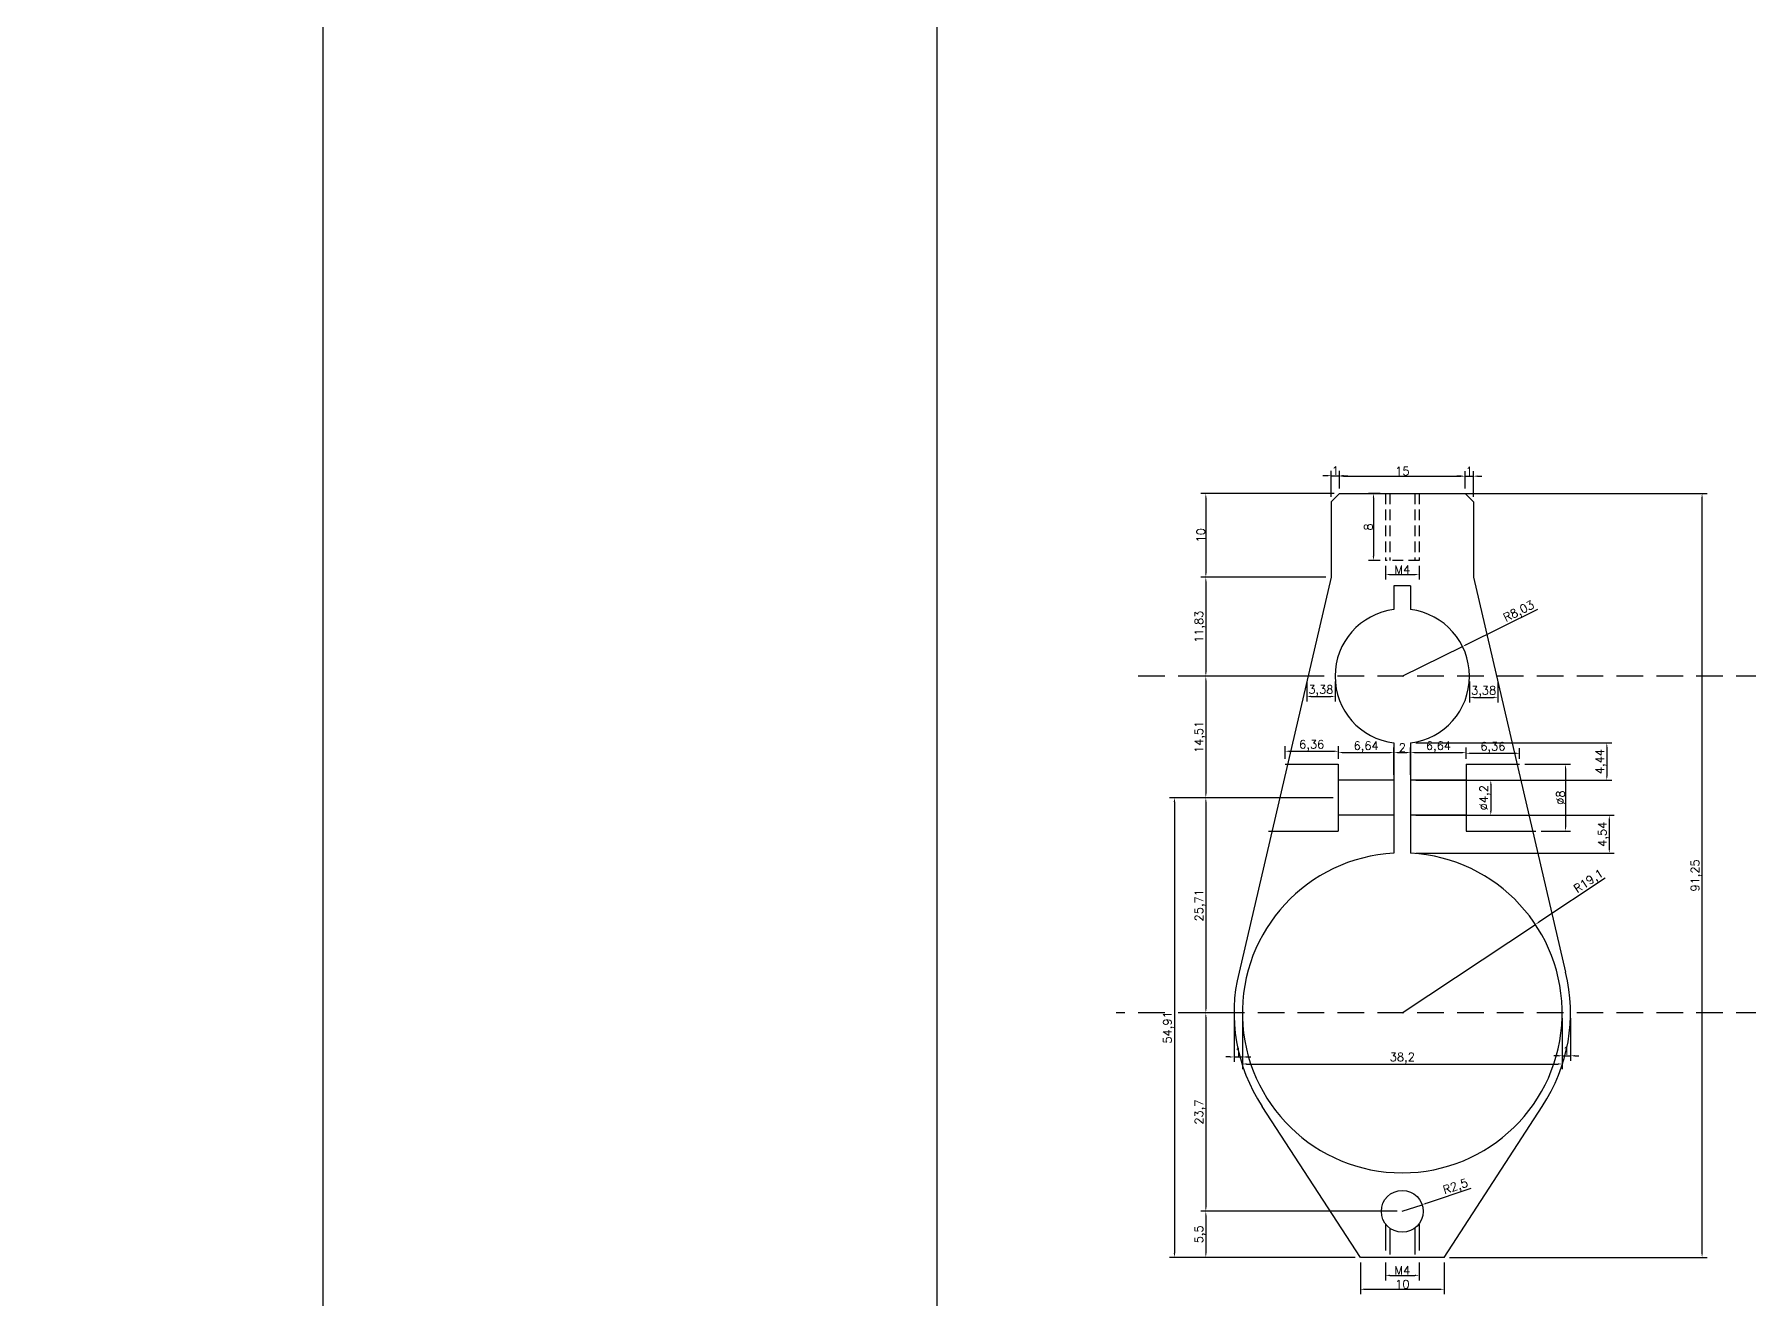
# Model space of a CAD drawing. Header units: millimetres. Extents: x 6817 to 10425, y -2870 to -164.
# Drawn here: x 9458 to 9662.8, y -920.9 to -769.8 of the extents above; entities that cross this region are included whole.
import ezdxf

# ---------------------------------------------------------------- set-up
doc = ezdxf.new("R2010")
doc.units = ezdxf.units.MM
doc.linetypes.add('HIDDEN', pattern=[9.525, 6.35, -3.175])
doc.layers.add('图层2', color=108, linetype='Continuous')
doc.styles.get("Standard").update_dxf_attribs({"font": 'txt', "bigfont": 'gbcbig.shx'})
doc.dimstyles.new('ISO-25', dxfattribs={"dimtxt": 1, "dimasz": 0.5, "dimexe": 0.6, "dimexo": 0.625, "dimgap": 0.1, "dimtad": 1, "dimtxsty": 'Standard', "dimcen": 2.5, "dimadec": 0, "dimazin": 0, "dimtfac": 1, "dimtmove": 0, "dimatfit": 3, "dimfxl": 1, "dimarcsym": 0})

# ---------------------------------------------------------------- blocks, each defined once
blk = doc.blocks.new('*D926')
at = {"layer": 'Defpoints', "color": 0, "linetype": 'ByBlock', "transparency": 16777216}
for p in [(9613.93, -822.55), (9613.93, -824.68), (9612.93, -825.68)]:
    blk.add_point(p, dxfattribs=at)
at = {"layer": '图层2', "color": 0, "linetype": 'ByBlock', "lineweight": -2, "transparency": 16777216}
for p, q in [((9612.43, -822.55), (9611.93, -822.55)), ((9612.93, -825.06), (9612.93, -821.95)), ((9612.93, -822.55), (9613.93, -822.55)), ((9613.93, -824.06), (9613.93, -821.95)), ((9614.43, -822.55), (9614.93, -822.55))]:
    blk.add_line(p, q, dxfattribs=at)
at = {"layer": '图层2', "color": 0, "linetype": 'ByBlock', "transparency": 16777216}
for points in [[(9612.43, -822.46), (9612.43, -822.63), (9612.93, -822.55)], [(9614.43, -822.46), (9614.43, -822.63), (9613.93, -822.55)]]:
    blk.add_solid(points, dxfattribs=at)
at = {"layer": '图层2', "color": 0, "linetype": 'ByBlock', "transparency": 16777216, "insert": (9613.43, -821.95), "char_height": 1, "attachment_point": 5}
blk.add_mtext('1', dxfattribs=at)
blk = doc.blocks.new('*D927')
at = {"layer": 'Defpoints', "color": 0, "linetype": 'ByBlock', "transparency": 16777216}
for p in [(9628.93, -822.61), (9613.93, -824.68), (9628.93, -824.68)]:
    blk.add_point(p, dxfattribs=at)
at = {"layer": '图层2', "color": 0, "linetype": 'ByBlock', "lineweight": -2, "transparency": 16777216}
for p, q in [((9613.93, -824.06), (9613.93, -822.01)), ((9614.43, -822.61), (9628.43, -822.61)), ((9628.93, -824.06), (9628.93, -822.01))]:
    blk.add_line(p, q, dxfattribs=at)
at = {"layer": '图层2', "color": 0, "linetype": 'ByBlock', "transparency": 16777216}
for points in [[(9614.43, -822.52), (9614.43, -822.69), (9613.93, -822.61)], [(9628.43, -822.52), (9628.43, -822.69), (9628.93, -822.61)]]:
    blk.add_solid(points, dxfattribs=at)
at = {"layer": '图层2', "color": 0, "linetype": 'ByBlock', "transparency": 16777216, "insert": (9621.43, -822.01), "char_height": 1, "attachment_point": 5}
blk.add_mtext('15', dxfattribs=at)
blk = doc.blocks.new('*D928')
at = {"layer": 'Defpoints', "color": 0, "linetype": 'ByBlock', "transparency": 16777216}
for p in [(9629.93, -822.61), (9628.93, -824.68), (9629.93, -825.68)]:
    blk.add_point(p, dxfattribs=at)
at = {"layer": '图层2', "color": 0, "linetype": 'ByBlock', "lineweight": -2, "transparency": 16777216}
for p, q in [((9628.43, -822.61), (9627.93, -822.61)), ((9628.93, -824.06), (9628.93, -822.01)), ((9628.93, -822.61), (9629.93, -822.61)), ((9629.93, -825.06), (9629.93, -822.01)), ((9630.43, -822.61), (9630.93, -822.61))]:
    blk.add_line(p, q, dxfattribs=at)
at = {"layer": '图层2', "color": 0, "linetype": 'ByBlock', "transparency": 16777216}
for points in [[(9628.43, -822.52), (9628.43, -822.69), (9628.93, -822.61)], [(9630.43, -822.52), (9630.43, -822.69), (9629.93, -822.61)]]:
    blk.add_solid(points, dxfattribs=at)
at = {"layer": '图层2', "color": 0, "linetype": 'ByBlock', "transparency": 16777216, "insert": (9629.43, -822.01), "char_height": 1, "attachment_point": 5}
blk.add_mtext('1', dxfattribs=at)
blk = doc.blocks.new('*D929')
at = {"layer": 'Defpoints', "color": 0, "linetype": 'ByBlock', "transparency": 16777216}
for p in [(9613.93, -824.68), (9597.96, -834.68), (9612.93, -834.68)]:
    blk.add_point(p, dxfattribs=at)
at = {"layer": '图层2', "color": 0, "linetype": 'ByBlock', "lineweight": -2, "transparency": 16777216}
for p, q in [((9613.3, -824.68), (9597.36, -824.68)), ((9597.96, -825.18), (9597.96, -834.18)), ((9612.3, -834.68), (9597.36, -834.68))]:
    blk.add_line(p, q, dxfattribs=at)
at = {"layer": '图层2', "color": 0, "linetype": 'ByBlock', "transparency": 16777216}
for points in [[(9597.88, -825.18), (9598.04, -825.18), (9597.96, -824.68)], [(9597.88, -834.18), (9598.04, -834.18), (9597.96, -834.68)]]:
    blk.add_solid(points, dxfattribs=at)
at = {"layer": '图层2', "color": 0, "linetype": 'ByBlock', "transparency": 16777216, "insert": (9597.36, -829.68), "char_height": 1, "attachment_point": 5, "rotation": 90}
blk.add_mtext('10', dxfattribs=at)
blk = doc.blocks.new('*D608')
at = {"layer": 'Defpoints', "color": 0, "linetype": 'ByBlock', "transparency": 16777216}
for p in [(9612.93, -834.68), (9597.96, -846.51), (9610.01, -846.51)]:
    blk.add_point(p, dxfattribs=at)
at = {"layer": '图层2', "color": 0, "linetype": 'ByBlock', "lineweight": -2, "transparency": 16777216}
for p, q in [((9612.3, -834.68), (9597.36, -834.68)), ((9597.96, -835.18), (9597.96, -846.01)), ((9609.39, -846.51), (9597.36, -846.51))]:
    blk.add_line(p, q, dxfattribs=at)
at = {"layer": '图层2', "color": 0, "linetype": 'ByBlock', "transparency": 16777216}
for points in [[(9597.88, -835.18), (9598.04, -835.18), (9597.96, -834.68)], [(9597.88, -846.01), (9598.04, -846.01), (9597.96, -846.51)]]:
    blk.add_solid(points, dxfattribs=at)
at = {"layer": '图层2', "color": 0, "linetype": 'ByBlock', "transparency": 16777216, "insert": (9597.28, -840.6), "char_height": 1, "attachment_point": 5, "rotation": 90}
blk.add_mtext('11,83', dxfattribs=at)
blk = doc.blocks.new('*D930')
at = {"layer": 'Defpoints', "color": 0, "linetype": 'ByBlock', "transparency": 16777216}
for p in [(9610.01, -846.51), (9597.96, -861.02), (9613.79, -861.02)]:
    blk.add_point(p, dxfattribs=at)
at = {"layer": '图层2', "color": 0, "linetype": 'ByBlock', "lineweight": -2, "transparency": 16777216}
for p, q in [((9609.39, -846.51), (9597.36, -846.51)), ((9597.96, -847.01), (9597.96, -860.52)), ((9613.16, -861.02), (9597.36, -861.02))]:
    blk.add_line(p, q, dxfattribs=at)
at = {"layer": '图层2', "color": 0, "linetype": 'ByBlock', "transparency": 16777216}
for points in [[(9597.88, -847.01), (9598.04, -847.01), (9597.96, -846.51)], [(9597.88, -860.52), (9598.04, -860.52), (9597.96, -861.02)]]:
    blk.add_solid(points, dxfattribs=at)
at = {"layer": '图层2', "color": 0, "linetype": 'ByBlock', "transparency": 16777216, "insert": (9597.28, -853.76), "char_height": 1, "attachment_point": 5, "rotation": 90}
blk.add_mtext('14,51', dxfattribs=at)
blk = doc.blocks.new('*D609')
at = {"layer": 'Defpoints', "color": 0, "linetype": 'ByBlock', "transparency": 16777216}
for p in [(9613.79, -861.02), (9597.96, -886.73), (9600.73, -886.73)]:
    blk.add_point(p, dxfattribs=at)
at = {"layer": '图层2', "color": 0, "linetype": 'ByBlock', "lineweight": -2, "transparency": 16777216}
for p, q in [((9613.16, -861.02), (9597.36, -861.02)), ((9597.96, -861.52), (9597.96, -886.23)), ((9600.1, -886.73), (9597.36, -886.73))]:
    blk.add_line(p, q, dxfattribs=at)
at = {"layer": '图层2', "color": 0, "linetype": 'ByBlock', "transparency": 16777216}
for points in [[(9597.88, -861.52), (9598.04, -861.52), (9597.96, -861.02)], [(9597.88, -886.23), (9598.04, -886.23), (9597.96, -886.73)]]:
    blk.add_solid(points, dxfattribs=at)
at = {"layer": '图层2', "color": 0, "linetype": 'ByBlock', "transparency": 16777216, "insert": (9597.28, -873.87), "char_height": 1, "attachment_point": 5, "rotation": 90}
blk.add_mtext('25,71', dxfattribs=at)
blk = doc.blocks.new('*D610')
at = {"layer": 'Defpoints', "color": 0, "linetype": 'ByBlock', "transparency": 16777216}
for p in [(9600.1, -886.73), (9597.96, -910.43), (9621.43, -910.43)]:
    blk.add_point(p, dxfattribs=at)
at = {"layer": '图层2', "color": 0, "linetype": 'ByBlock', "lineweight": -2, "transparency": 16777216}
for p, q in [((9599.48, -886.73), (9597.36, -886.73)), ((9597.96, -887.23), (9597.96, -909.93)), ((9620.8, -910.43), (9597.36, -910.43))]:
    blk.add_line(p, q, dxfattribs=at)
at = {"layer": '图层2', "color": 0, "linetype": 'ByBlock', "transparency": 16777216}
for points in [[(9597.88, -887.23), (9598.04, -887.23), (9597.96, -886.73)], [(9597.88, -909.93), (9598.04, -909.93), (9597.96, -910.43)]]:
    blk.add_solid(points, dxfattribs=at)
at = {"layer": '图层2', "color": 0, "linetype": 'ByBlock', "transparency": 16777216, "insert": (9597.28, -898.58), "char_height": 1, "attachment_point": 5, "rotation": 90}
blk.add_mtext('23,7', dxfattribs=at)
blk = doc.blocks.new('*D931')
at = {"layer": 'Defpoints', "color": 0, "linetype": 'ByBlock', "transparency": 16777216}
for p in [(9613.79, -855.47), (9607.43, -857.02), (9613.79, -857.02)]:
    blk.add_point(p, dxfattribs=at)
at = {"layer": '图层2', "color": 0, "linetype": 'ByBlock', "lineweight": -2, "transparency": 16777216}
for p, q in [((9607.43, -856.39), (9607.43, -854.87)), ((9607.93, -855.47), (9613.29, -855.47)), ((9613.79, -856.39), (9613.79, -854.87))]:
    blk.add_line(p, q, dxfattribs=at)
at = {"layer": '图层2', "color": 0, "linetype": 'ByBlock', "transparency": 16777216}
for points in [[(9607.93, -855.39), (9607.93, -855.55), (9607.43, -855.47)], [(9613.29, -855.39), (9613.29, -855.55), (9613.79, -855.47)]]:
    blk.add_solid(points, dxfattribs=at)
at = {"layer": '图层2', "color": 0, "linetype": 'ByBlock', "transparency": 16777216, "insert": (9610.61, -854.79), "char_height": 1, "attachment_point": 5}
blk.add_mtext('6,36', dxfattribs=at)
blk = doc.blocks.new('*D932')
at = {"layer": 'Defpoints', "color": 0, "linetype": 'ByBlock', "transparency": 16777216}
for p in [(9620.43, -855.63), (9613.79, -857.02), (9620.43, -858.92)]:
    blk.add_point(p, dxfattribs=at)
at = {"layer": '图层2', "color": 0, "linetype": 'ByBlock', "lineweight": -2, "transparency": 16777216}
for p, q in [((9613.79, -856.39), (9613.79, -855.03)), ((9614.29, -855.63), (9619.93, -855.63)), ((9620.43, -858.29), (9620.43, -855.03))]:
    blk.add_line(p, q, dxfattribs=at)
at = {"layer": '图层2', "color": 0, "linetype": 'ByBlock', "transparency": 16777216}
for points in [[(9614.29, -855.55), (9614.29, -855.71), (9613.79, -855.63)], [(9619.93, -855.55), (9619.93, -855.71), (9620.43, -855.63)]]:
    blk.add_solid(points, dxfattribs=at)
at = {"layer": '图层2', "color": 0, "linetype": 'ByBlock', "transparency": 16777216, "insert": (9617.11, -854.95), "char_height": 1, "attachment_point": 5}
blk.add_mtext('6,64', dxfattribs=at)
blk = doc.blocks.new('*D933')
at = {"layer": 'Defpoints', "color": 0, "linetype": 'ByBlock', "transparency": 16777216}
for p in [(9622.43, -855.63), (9620.43, -858.92), (9622.43, -858.92)]:
    blk.add_point(p, dxfattribs=at)
at = {"layer": '图层2', "color": 0, "linetype": 'ByBlock', "lineweight": -2, "transparency": 16777216}
for p, q in [((9620.43, -858.29), (9620.43, -855.03)), ((9620.93, -855.63), (9621.93, -855.63)), ((9622.43, -858.29), (9622.43, -855.03))]:
    blk.add_line(p, q, dxfattribs=at)
at = {"layer": '图层2', "color": 0, "linetype": 'ByBlock', "transparency": 16777216}
for points in [[(9620.93, -855.55), (9620.93, -855.71), (9620.43, -855.63)], [(9621.93, -855.55), (9621.93, -855.71), (9622.43, -855.63)]]:
    blk.add_solid(points, dxfattribs=at)
at = {"layer": '图层2', "color": 0, "linetype": 'ByBlock', "transparency": 16777216, "insert": (9621.43, -855.03), "char_height": 1, "attachment_point": 5}
blk.add_mtext('2', dxfattribs=at)
blk = doc.blocks.new('*D934')
at = {"layer": 'Defpoints', "color": 0, "linetype": 'ByBlock', "transparency": 16777216}
for p in [(9629.06, -855.63), (9629.06, -857.02), (9622.43, -858.92)]:
    blk.add_point(p, dxfattribs=at)
at = {"layer": '图层2', "color": 0, "linetype": 'ByBlock', "lineweight": -2, "transparency": 16777216}
for p, q in [((9622.43, -858.29), (9622.43, -855.03)), ((9622.93, -855.63), (9628.56, -855.63)), ((9629.06, -856.39), (9629.06, -855.03))]:
    blk.add_line(p, q, dxfattribs=at)
at = {"layer": '图层2', "color": 0, "linetype": 'ByBlock', "transparency": 16777216}
for points in [[(9622.93, -855.55), (9622.93, -855.71), (9622.43, -855.63)], [(9628.56, -855.55), (9628.56, -855.71), (9629.06, -855.63)]]:
    blk.add_solid(points, dxfattribs=at)
at = {"layer": '图层2', "color": 0, "linetype": 'ByBlock', "transparency": 16777216, "insert": (9625.75, -854.95), "char_height": 1, "attachment_point": 5}
blk.add_mtext('6,64', dxfattribs=at)
blk = doc.blocks.new('*D935')
at = {"layer": 'Defpoints', "color": 0, "linetype": 'ByBlock', "transparency": 16777216}
for p in [(9635.43, -855.71), (9629.06, -857.02), (9635.43, -857.02)]:
    blk.add_point(p, dxfattribs=at)
at = {"layer": '图层2', "color": 0, "linetype": 'ByBlock', "lineweight": -2, "transparency": 16777216}
for p, q in [((9629.06, -856.39), (9629.06, -855.11)), ((9629.56, -855.71), (9634.93, -855.71)), ((9635.43, -856.39), (9635.43, -855.11))]:
    blk.add_line(p, q, dxfattribs=at)
at = {"layer": '图层2', "color": 0, "linetype": 'ByBlock', "transparency": 16777216}
for points in [[(9629.56, -855.63), (9629.56, -855.8), (9629.06, -855.71)], [(9634.93, -855.63), (9634.93, -855.8), (9635.43, -855.71)]]:
    blk.add_solid(points, dxfattribs=at)
at = {"layer": '图层2', "color": 0, "linetype": 'ByBlock', "transparency": 16777216, "insert": (9632.25, -855.03), "char_height": 1, "attachment_point": 5}
blk.add_mtext('6,36', dxfattribs=at)
blk = doc.blocks.new('*D936')
at = {"layer": 'Defpoints', "color": 0, "linetype": 'ByBlock', "transparency": 16777216}
for p in [(9629.06, -858.92), (9629.06, -863.12), (9632, -863.12)]:
    blk.add_point(p, dxfattribs=at)
at = {"layer": '图层2', "color": 0, "linetype": 'ByBlock', "lineweight": -2, "transparency": 16777216}
for p, q in [((9629.69, -858.92), (9632.6, -858.92)), ((9632, -859.42), (9632, -862.62)), ((9629.69, -863.12), (9632.6, -863.12))]:
    blk.add_line(p, q, dxfattribs=at)
at = {"layer": '图层2', "color": 0, "linetype": 'ByBlock', "transparency": 16777216}
for points in [[(9631.92, -859.42), (9632.09, -859.42), (9632, -858.92)], [(9631.92, -862.62), (9632.09, -862.62), (9632, -863.12)]]:
    blk.add_solid(points, dxfattribs=at)
at = {"layer": '图层2', "color": 0, "linetype": 'ByBlock', "transparency": 16777216, "insert": (9631.32, -861.02), "char_height": 1, "attachment_point": 5, "rotation": 90}
blk.add_mtext('%%C4,2', dxfattribs=at)
blk = doc.blocks.new('*D937')
at = {"layer": 'Defpoints', "color": 0, "linetype": 'ByBlock', "transparency": 16777216}
for p in [(9635.43, -857.02), (9637.4, -865.02), (9640.93, -865.02)]:
    blk.add_point(p, dxfattribs=at)
at = {"layer": '图层2', "color": 0, "linetype": 'ByBlock', "lineweight": -2, "transparency": 16777216}
for p, q in [((9636.05, -857.02), (9641.53, -857.02)), ((9640.93, -857.52), (9640.93, -864.52)), ((9638.02, -865.02), (9641.53, -865.02))]:
    blk.add_line(p, q, dxfattribs=at)
at = {"layer": '图层2', "color": 0, "linetype": 'ByBlock', "transparency": 16777216}
for points in [[(9640.85, -857.52), (9641.01, -857.52), (9640.93, -857.02)], [(9640.85, -864.52), (9641.01, -864.52), (9640.93, -865.02)]]:
    blk.add_solid(points, dxfattribs=at)
at = {"layer": '图层2', "color": 0, "linetype": 'ByBlock', "transparency": 16777216, "insert": (9640.33, -861.02), "char_height": 1, "attachment_point": 5, "rotation": 90}
blk.add_mtext('%%C8', dxfattribs=at)
blk = doc.blocks.new('*D938')
at = {"layer": 'Defpoints', "color": 0, "linetype": 'ByBlock', "transparency": 16777216}
for p in [(9601.33, -886.73), (9602.33, -886.73), (9602.33, -891.99)]:
    blk.add_point(p, dxfattribs=at)
at = {"layer": '图层2', "color": 0, "linetype": 'ByBlock', "lineweight": -2, "transparency": 16777216}
for p, q in [((9601.33, -887.36), (9601.33, -892.59)), ((9602.33, -887.36), (9602.33, -892.59)), ((9600.83, -891.99), (9600.33, -891.99)), ((9601.33, -891.99), (9602.33, -891.99)), ((9602.83, -891.99), (9603.33, -891.99))]:
    blk.add_line(p, q, dxfattribs=at)
at = {"layer": '图层2', "color": 0, "linetype": 'ByBlock', "transparency": 16777216}
for points in [[(9600.83, -891.91), (9600.83, -892.07), (9601.33, -891.99)], [(9602.83, -891.91), (9602.83, -892.07), (9602.33, -891.99)]]:
    blk.add_solid(points, dxfattribs=at)
at = {"layer": '图层2', "color": 0, "linetype": 'ByBlock', "transparency": 16777216, "insert": (9601.83, -891.39), "char_height": 1, "attachment_point": 5}
blk.add_mtext('1', dxfattribs=at)
blk = doc.blocks.new('*D939')
at = {"layer": 'Defpoints', "color": 0, "linetype": 'ByBlock', "transparency": 16777216}
for p in [(9602.33, -886.73), (9640.53, -886.73), (9640.53, -892.83)]:
    blk.add_point(p, dxfattribs=at)
at = {"layer": '图层2', "color": 0, "linetype": 'ByBlock', "lineweight": -2, "transparency": 16777216}
for p, q in [((9602.33, -887.36), (9602.33, -893.43)), ((9640.53, -887.36), (9640.53, -893.43)), ((9602.83, -892.83), (9640.03, -892.83))]:
    blk.add_line(p, q, dxfattribs=at)
at = {"layer": '图层2', "color": 0, "linetype": 'ByBlock', "transparency": 16777216}
for points in [[(9602.83, -892.74), (9602.83, -892.91), (9602.33, -892.83)], [(9640.03, -892.74), (9640.03, -892.91), (9640.53, -892.83)]]:
    blk.add_solid(points, dxfattribs=at)
at = {"layer": '图层2', "color": 0, "linetype": 'ByBlock', "transparency": 16777216, "insert": (9621.43, -892.14), "char_height": 1, "attachment_point": 5}
blk.add_mtext('38,2', dxfattribs=at)
blk = doc.blocks.new('*D611')
at = {"layer": 'Defpoints', "color": 0, "linetype": 'ByBlock', "transparency": 16777216}
for p in [(9640.53, -886.73), (9641.53, -886.73), (9641.53, -891.85)]:
    blk.add_point(p, dxfattribs=at)
at = {"layer": '图层2', "color": 0, "linetype": 'ByBlock', "lineweight": -2, "transparency": 16777216}
for p, q in [((9640.53, -887.36), (9640.53, -892.45)), ((9641.53, -887.36), (9641.53, -892.45)), ((9640.03, -891.85), (9639.53, -891.85)), ((9640.53, -891.85), (9641.53, -891.85)), ((9642.03, -891.85), (9642.53, -891.85))]:
    blk.add_line(p, q, dxfattribs=at)
at = {"layer": '图层2', "color": 0, "linetype": 'ByBlock', "transparency": 16777216}
for points in [[(9640.03, -891.76), (9640.03, -891.93), (9640.53, -891.85)], [(9642.03, -891.76), (9642.03, -891.93), (9641.53, -891.85)]]:
    blk.add_solid(points, dxfattribs=at)
at = {"layer": '图层2', "color": 0, "linetype": 'ByBlock', "transparency": 16777216, "insert": (9641.03, -891.25), "char_height": 1, "attachment_point": 5}
blk.add_mtext('1', dxfattribs=at)
blk = doc.blocks.new('*D940')
at = {"layer": 'Defpoints', "color": 0, "linetype": 'ByBlock', "transparency": 16777216}
for p in [(9628.63, -842.96), (9621.43, -846.51)]:
    blk.add_point(p, dxfattribs=at)
at = {"layer": '图层2', "color": 0, "linetype": 'ByBlock', "lineweight": -2, "transparency": 16777216}
for p, q in [((9637.59, -838.54), (9629.08, -842.74)), ((9621.43, -846.51), (9628.63, -842.96))]:
    blk.add_line(p, q, dxfattribs=at)
at = {"layer": '图层2', "color": 0, "linetype": 'ByBlock', "transparency": 16777216}
blk.add_solid([(9629.04, -842.66), (9629.11, -842.81), (9628.63, -842.96)], dxfattribs=at)
at = {"layer": '图层2', "color": 0, "linetype": 'ByBlock', "transparency": 16777216, "insert": (9635.4, -838.85), "char_height": 1, "attachment_point": 5, "rotation": 26.2585}
blk.add_mtext('R8,03', dxfattribs=at)
blk = doc.blocks.new('*D941')
at = {"layer": 'Defpoints', "color": 0, "linetype": 'ByBlock', "transparency": 16777216}
for p in [(9637.33, -876.16), (9621.43, -886.73)]:
    blk.add_point(p, dxfattribs=at)
at = {"layer": '图层2', "color": 0, "linetype": 'ByBlock', "lineweight": -2, "transparency": 16777216}
for p, q in [((9645.67, -870.62), (9637.75, -875.88)), ((9621.43, -886.73), (9637.33, -876.16))]:
    blk.add_line(p, q, dxfattribs=at)
at = {"layer": '图层2', "color": 0, "linetype": 'ByBlock', "transparency": 16777216}
blk.add_solid([(9637.71, -875.81), (9637.8, -875.95), (9637.33, -876.16)], dxfattribs=at)
at = {"layer": '图层2', "color": 0, "linetype": 'ByBlock', "transparency": 16777216, "insert": (9643.75, -871.08), "char_height": 1, "attachment_point": 5, "rotation": 33.6013}
blk.add_mtext('R19,1', dxfattribs=at)
blk = doc.blocks.new('*D942')
at = {"layer": 'Defpoints', "color": 0, "linetype": 'ByBlock', "transparency": 16777216}
for p in [(9610.01, -846.51), (9613.4, -846.51), (9613.4, -848.92)]:
    blk.add_point(p, dxfattribs=at)
at = {"layer": '图层2', "color": 0, "linetype": 'ByBlock', "lineweight": -2, "transparency": 16777216}
for p, q in [((9610.01, -847.14), (9610.01, -849.52)), ((9613.4, -847.14), (9613.4, -849.52)), ((9610.51, -848.92), (9612.9, -848.92))]:
    blk.add_line(p, q, dxfattribs=at)
at = {"layer": '图层2', "color": 0, "linetype": 'ByBlock', "transparency": 16777216}
for points in [[(9610.51, -848.84), (9610.51, -849.01), (9610.01, -848.92)], [(9612.9, -848.84), (9612.9, -849.01), (9613.4, -848.92)]]:
    blk.add_solid(points, dxfattribs=at)
at = {"layer": '图层2', "color": 0, "linetype": 'ByBlock', "transparency": 16777216, "insert": (9611.7, -848.24), "char_height": 1, "attachment_point": 5}
blk.add_mtext('3,38', dxfattribs=at)
blk = doc.blocks.new('*D943')
at = {"layer": 'Defpoints', "color": 0, "linetype": 'ByBlock', "transparency": 16777216}
for p in [(9629.46, -846.51), (9632.84, -846.51), (9632.84, -849.03)]:
    blk.add_point(p, dxfattribs=at)
at = {"layer": '图层2', "color": 0, "linetype": 'ByBlock', "lineweight": -2, "transparency": 16777216}
for p, q in [((9629.46, -847.14), (9629.46, -849.63)), ((9632.84, -847.14), (9632.84, -849.63)), ((9629.96, -849.03), (9632.34, -849.03))]:
    blk.add_line(p, q, dxfattribs=at)
at = {"layer": '图层2', "color": 0, "linetype": 'ByBlock', "transparency": 16777216}
for points in [[(9629.96, -848.95), (9629.96, -849.11), (9629.46, -849.03)], [(9632.34, -848.95), (9632.34, -849.11), (9632.84, -849.03)]]:
    blk.add_solid(points, dxfattribs=at)
at = {"layer": '图层2', "color": 0, "linetype": 'ByBlock', "transparency": 16777216, "insert": (9631.15, -848.35), "char_height": 1, "attachment_point": 5}
blk.add_mtext('3,38', dxfattribs=at)
blk = doc.blocks.new('*D944')
at = {"layer": 'Defpoints', "color": 0, "linetype": 'ByBlock', "transparency": 16777216}
for p in [(9619.43, -824.68), (9617.98, -832.68), (9619.43, -832.68)]:
    blk.add_point(p, dxfattribs=at)
at = {"layer": '图层2', "color": 0, "linetype": 'ByBlock', "lineweight": -2, "transparency": 16777216}
for p, q in [((9618.8, -824.68), (9617.38, -824.68)), ((9617.98, -825.18), (9617.98, -832.18)), ((9618.8, -832.68), (9617.38, -832.68))]:
    blk.add_line(p, q, dxfattribs=at)
at = {"layer": '图层2', "color": 0, "linetype": 'ByBlock', "transparency": 16777216}
for points in [[(9617.9, -825.18), (9618.06, -825.18), (9617.98, -824.68)], [(9617.9, -832.18), (9618.06, -832.18), (9617.98, -832.68)]]:
    blk.add_solid(points, dxfattribs=at)
at = {"layer": '图层2', "color": 0, "linetype": 'ByBlock', "transparency": 16777216, "insert": (9617.38, -828.68), "char_height": 1, "attachment_point": 5, "rotation": 90}
blk.add_mtext('8', dxfattribs=at)
blk = doc.blocks.new('*D945')
at = {"layer": 'Defpoints', "color": 0, "linetype": 'ByBlock', "transparency": 16777216}
for p in [(9619.43, -832.68), (9623.43, -832.68), (9623.43, -834.36)]:
    blk.add_point(p, dxfattribs=at)
at = {"layer": '图层2', "color": 0, "linetype": 'ByBlock', "lineweight": -2, "transparency": 16777216}
for p, q in [((9619.43, -833.31), (9619.43, -834.96)), ((9623.43, -833.31), (9623.43, -834.96)), ((9619.93, -834.36), (9622.93, -834.36))]:
    blk.add_line(p, q, dxfattribs=at)
at = {"layer": '图层2', "color": 0, "linetype": 'ByBlock', "transparency": 16777216}
for points in [[(9619.93, -834.28), (9619.93, -834.44), (9619.43, -834.36)], [(9622.93, -834.28), (9622.93, -834.44), (9623.43, -834.36)]]:
    blk.add_solid(points, dxfattribs=at)
at = {"layer": '图层2', "color": 0, "linetype": 'ByBlock', "transparency": 16777216, "insert": (9621.43, -833.76), "char_height": 1, "attachment_point": 5}
blk.add_mtext('M4', dxfattribs=at)
blk = doc.blocks.new('*D612')
at = {"layer": 'Defpoints', "color": 0, "linetype": 'ByBlock', "transparency": 16777216}
for p in [(9621.43, -910.43), (9597.96, -915.93), (9616.43, -915.93)]:
    blk.add_point(p, dxfattribs=at)
at = {"layer": '图层2', "color": 0, "linetype": 'ByBlock', "lineweight": -2, "transparency": 16777216}
for p, q in [((9620.8, -910.43), (9597.36, -910.43)), ((9597.96, -910.93), (9597.96, -915.43)), ((9615.8, -915.93), (9597.36, -915.93))]:
    blk.add_line(p, q, dxfattribs=at)
at = {"layer": '图层2', "color": 0, "linetype": 'ByBlock', "transparency": 16777216}
for points in [[(9597.88, -910.93), (9598.04, -910.93), (9597.96, -910.43)], [(9597.88, -915.43), (9598.04, -915.43), (9597.96, -915.93)]]:
    blk.add_solid(points, dxfattribs=at)
at = {"layer": '图层2', "color": 0, "linetype": 'ByBlock', "transparency": 16777216, "insert": (9597.28, -913.18), "char_height": 1, "attachment_point": 5, "rotation": 90}
blk.add_mtext('5,5', dxfattribs=at)
blk = doc.blocks.new('*D946')
at = {"layer": 'Defpoints', "color": 0, "linetype": 'ByBlock', "transparency": 16777216}
for p in [(9621.43, -910.43), (9623.8, -909.64)]:
    blk.add_point(p, dxfattribs=at)
at = {"layer": '图层2', "color": 0, "linetype": 'ByBlock', "lineweight": -2, "transparency": 16777216}
for p, q in [((9629.63, -907.69), (9624.27, -909.48)), ((9621.43, -910.43), (9623.8, -909.64))]:
    blk.add_line(p, q, dxfattribs=at)
at = {"layer": '图层2', "color": 0, "linetype": 'ByBlock', "transparency": 16777216}
blk.add_solid([(9624.25, -909.4), (9624.3, -909.56), (9623.8, -909.64)], dxfattribs=at)
at = {"layer": '图层2', "color": 0, "linetype": 'ByBlock', "transparency": 16777216, "insert": (9627.82, -907.58), "char_height": 1, "attachment_point": 5, "rotation": 18.4566}
blk.add_mtext('R2,5', dxfattribs=at)
blk = doc.blocks.new('*D1339')
at = {"layer": 'Defpoints', "color": 0, "linetype": 'ByBlock', "transparency": 16777216}
for p in [(9616.43, -915.93), (9626.43, -915.93), (9626.43, -919.74)]:
    blk.add_point(p, dxfattribs=at)
at = {"layer": '图层2', "color": 0, "linetype": 'ByBlock', "lineweight": -2, "transparency": 16777216}
for p, q in [((9616.43, -916.56), (9616.43, -920.34)), ((9626.43, -916.56), (9626.43, -920.34)), ((9616.93, -919.74), (9625.93, -919.74))]:
    blk.add_line(p, q, dxfattribs=at)
at = {"layer": '图层2', "color": 0, "linetype": 'ByBlock', "transparency": 16777216}
for points in [[(9616.93, -919.66), (9616.93, -919.83), (9616.43, -919.74)], [(9625.93, -919.66), (9625.93, -919.83), (9626.43, -919.74)]]:
    blk.add_solid(points, dxfattribs=at)
at = {"layer": '图层2', "color": 0, "linetype": 'ByBlock', "transparency": 16777216, "insert": (9621.43, -919.14), "char_height": 1, "attachment_point": 5}
blk.add_mtext('10', dxfattribs=at)
blk = doc.blocks.new('*D1340')
at = {"layer": 'Defpoints', "color": 0, "linetype": 'ByBlock', "transparency": 16777216}
for p in [(9619.43, -915.93), (9623.43, -915.93), (9623.43, -918.08)]:
    blk.add_point(p, dxfattribs=at)
at = {"layer": '图层2', "color": 0, "linetype": 'ByBlock', "lineweight": -2, "transparency": 16777216}
for p, q in [((9619.43, -916.56), (9619.43, -918.68)), ((9623.43, -916.56), (9623.43, -918.68)), ((9619.93, -918.08), (9622.93, -918.08))]:
    blk.add_line(p, q, dxfattribs=at)
at = {"layer": '图层2', "color": 0, "linetype": 'ByBlock', "transparency": 16777216}
for points in [[(9619.93, -917.99), (9619.93, -918.16), (9619.43, -918.08)], [(9622.93, -917.99), (9622.93, -918.16), (9623.43, -918.08)]]:
    blk.add_solid(points, dxfattribs=at)
at = {"layer": '图层2', "color": 0, "linetype": 'ByBlock', "transparency": 16777216, "insert": (9621.43, -917.48), "char_height": 1, "attachment_point": 5}
blk.add_mtext('M4', dxfattribs=at)
blk = doc.blocks.new('*D1898')
at = {"layer": 'Defpoints', "color": 0, "linetype": 'ByBlock'}
for p in [(9626.43, -824.68), (9657.24, -824.68), (9626.43, -915.93)]:
    blk.add_point(p, dxfattribs=at)
at = {"layer": '图层2', "color": 0, "linetype": 'ByBlock', "lineweight": -2}
for p, q in [((9627.05, -824.68), (9657.84, -824.68)), ((9657.24, -915.43), (9657.24, -825.18)), ((9627.05, -915.93), (9657.84, -915.93))]:
    blk.add_line(p, q, dxfattribs=at)
at = {"layer": '图层2', "color": 0, "linetype": 'ByBlock'}
for points in [[(9657.16, -825.18), (9657.32, -825.18), (9657.24, -824.68)], [(9657.16, -915.43), (9657.32, -915.43), (9657.24, -915.93)]]:
    blk.add_solid(points, dxfattribs=at)
at = {"layer": '图层2', "color": 0, "linetype": 'ByBlock', "insert": (9656.56, -870.31), "char_height": 1, "attachment_point": 5, "rotation": 90}
blk.add_mtext('91,25', dxfattribs=at)
blk = doc.blocks.new('*D1913')
at = {"layer": 'Defpoints', "color": 0, "linetype": 'ByBlock'}
for p in [(9597.96, -861.02), (9594.21, -915.93), (9597.96, -915.93)]:
    blk.add_point(p, dxfattribs=at)
at = {"layer": '图层2', "color": 0, "linetype": 'ByBlock', "lineweight": -2}
for p, q in [((9597.33, -861.02), (9593.61, -861.02)), ((9594.21, -861.52), (9594.21, -915.43)), ((9597.33, -915.93), (9593.61, -915.93))]:
    blk.add_line(p, q, dxfattribs=at)
at = {"layer": '图层2', "color": 0, "linetype": 'ByBlock'}
for points in [[(9594.12, -861.52), (9594.29, -861.52), (9594.21, -861.02)], [(9594.12, -915.43), (9594.29, -915.43), (9594.21, -915.93)]]:
    blk.add_solid(points, dxfattribs=at)
at = {"layer": '图层2', "color": 0, "linetype": 'ByBlock', "insert": (9593.52, -888.47), "char_height": 1, "attachment_point": 5, "rotation": 90}
blk.add_mtext('54,91', dxfattribs=at)
blk = doc.blocks.new('*D1915')
at = {"layer": 'Defpoints', "color": 0, "linetype": 'ByBlock'}
for p in [(9622.43, -854.48), (9622.43, -858.92), (9645.86, -858.92)]:
    blk.add_point(p, dxfattribs=at)
at = {"layer": '图层2', "color": 0, "linetype": 'ByBlock', "lineweight": -2}
for p, q in [((9623.05, -854.48), (9646.46, -854.48)), ((9645.86, -854.98), (9645.86, -858.42)), ((9623.05, -858.92), (9646.46, -858.92))]:
    blk.add_line(p, q, dxfattribs=at)
at = {"layer": '图层2', "color": 0, "linetype": 'ByBlock'}
for points in [[(9645.78, -854.98), (9645.95, -854.98), (9645.86, -854.48)], [(9645.78, -858.42), (9645.95, -858.42), (9645.86, -858.92)]]:
    blk.add_solid(points, dxfattribs=at)
at = {"layer": '图层2', "color": 0, "linetype": 'ByBlock', "insert": (9645.18, -856.7), "char_height": 1, "attachment_point": 5, "rotation": 90}
blk.add_mtext('4,44', dxfattribs=at)
blk = doc.blocks.new('*D1916')
at = {"layer": 'Defpoints', "color": 0, "linetype": 'ByBlock'}
for p in [(9622.43, -863.12), (9622.43, -867.66), (9646.16, -867.66)]:
    blk.add_point(p, dxfattribs=at)
at = {"layer": '图层2', "color": 0, "linetype": 'ByBlock', "lineweight": -2}
for p, q in [((9623.05, -863.12), (9646.76, -863.12)), ((9646.16, -863.62), (9646.16, -867.16)), ((9623.05, -867.66), (9646.76, -867.66))]:
    blk.add_line(p, q, dxfattribs=at)
at = {"layer": '图层2', "color": 0, "linetype": 'ByBlock'}
for points in [[(9646.08, -863.62), (9646.24, -863.62), (9646.16, -863.12)], [(9646.08, -867.16), (9646.24, -867.16), (9646.16, -867.66)]]:
    blk.add_solid(points, dxfattribs=at)
at = {"layer": '图层2', "color": 0, "linetype": 'ByBlock', "insert": (9645.48, -865.39), "char_height": 1, "attachment_point": 5, "rotation": 90}
blk.add_mtext('4,54', dxfattribs=at)
blk = doc.blocks.new('*D2126')
at = {"layer": 'Defpoints', "color": 0, "linetype": 'ByBlock'}
for p in [(10223.66, -339.2), (10223.66, -344.88), (10247.6, -344.88)]:
    blk.add_point(p, dxfattribs=at)
at = {"layer": 'Defpoints', "color": 0, "linetype": 'ByBlock', "transparency": 16777216}
for p in [(8490.81, -2490.52), (8490.81, -2500.59), (8495.81, -2500.59)]:
    blk.add_point(p, dxfattribs=at)
at = {"layer": '图层2', "color": 0, "linetype": 'ByBlock', "lineweight": -2}
for p, q in [((10224.28, -339.2), (10248.2, -339.2)), ((10247.6, -339.7), (10247.6, -344.38)), ((10224.28, -344.88), (10248.2, -344.88))]:
    blk.add_line(p, q, dxfattribs=at)
at = {"layer": '图层2', "color": 0, "linetype": 'ByBlock', "lineweight": -2, "transparency": 16777216}
for p, q in [((8490.81, -2499.97), (8490.81, -2489.92)), ((8495.31, -2490.52), (8491.31, -2490.52)), ((8495.81, -2499.97), (8495.81, -2489.92))]:
    blk.add_line(p, q, dxfattribs=at)
at = {"layer": '图层2', "color": 0, "linetype": 'ByBlock'}
for points in [[(10247.52, -339.7), (10247.69, -339.7), (10247.6, -339.2)], [(10247.52, -344.38), (10247.69, -344.38), (10247.6, -344.88)]]:
    blk.add_solid(points, dxfattribs=at)
at = {"layer": '图层2', "color": 0, "linetype": 'ByBlock', "transparency": 16777216}
for points in [[(8491.31, -2490.44), (8491.31, -2490.6), (8490.81, -2490.52)], [(8495.31, -2490.44), (8495.31, -2490.6), (8495.81, -2490.52)]]:
    blk.add_solid(points, dxfattribs=at)
at = {"layer": '图层2', "color": 0, "linetype": 'ByBlock', "insert": (10246.92, -342.04), "char_height": 1, "attachment_point": 5, "rotation": 90}
blk.add_mtext('5,67', dxfattribs=at)
at = {"layer": '图层2', "color": 0, "linetype": 'ByBlock', "transparency": 16777216, "insert": (8493.31, -2489.17), "char_height": 2.5, "attachment_point": 5}
blk.add_mtext('5', dxfattribs=at)
blk = doc.blocks.new('*D2135')
at = {"layer": 'Defpoints', "color": 0, "linetype": 'ByBlock'}
for p in [(10217.81, -308.87), (10215.31, -322.35), (10217.81, -322.35), (8520.7, -2501.9), (8521.92, -2501.88), (8521.32, -2502.94), (8534.07, -2513.08), (8534.07, -2513.08)]:
    blk.add_point(p, dxfattribs=at)
at = {"layer": '图层2', "color": 0, "linetype": 'ByBlock', "lineweight": -2}
for p, q in [((10215.31, -321.73), (10215.31, -308.27)), ((10215.81, -308.87), (10217.31, -308.87)), ((10217.81, -321.73), (10217.81, -308.27)), ((8521.6, -2500.9), (8522.67, -2499.8)), ((8520.84, -2502.55), (8519.96, -2501.85)), ((8521.46, -2501.45), (8520.82, -2500.86))]:
    blk.add_line(p, q, dxfattribs=at)
for start, end in [(138.9369, 139.8318), (135.6492, 137.293)]:
    blk.add_arc((8534.07, -2513.08), 17.43, start, end, dxfattribs=at)
at = {"layer": '图层2', "color": 0, "linetype": 'ByBlock'}
for points in [[(10215.81, -308.79), (10215.81, -308.96), (10215.31, -308.87)], [(10217.31, -308.79), (10217.31, -308.96), (10217.81, -308.87)], [(8520.81, -2501.89), (8520.68, -2501.79), (8520.43, -2502.23)], [(8520.86, -2501.58), (8520.99, -2501.69), (8521.26, -2501.26)]]:
    blk.add_solid(points, dxfattribs=at)
at = {"layer": '图层2', "color": 0, "linetype": 'ByBlock', "insert": (10216.56, -308.19), "char_height": 1, "attachment_point": 5}
blk.add_mtext('2,5', dxfattribs=at)
at = {"layer": '图层2', "color": 0, "linetype": 'ByBlock', "insert": (8521.71, -2499.93), "char_height": 1, "attachment_point": 5, "rotation": 45.6492}
blk.add_mtext('4°', dxfattribs=at)
blk = doc.blocks.new('*D2136')
at = {"layer": 'Defpoints', "color": 0, "linetype": 'ByBlock'}
for p in [(10215.31, -305.16), (10187.99, -322.35), (10215.31, -322.35), (8518.44, -2501.94), (8518.95, -2504.56), (8521.32, -2502.94), (8534.07, -2513.08), (8534.07, -2513.08)]:
    blk.add_point(p, dxfattribs=at)
at = {"layer": '图层2', "color": 0, "linetype": 'ByBlock', "lineweight": -2}
for p, q in [((10187.99, -321.73), (10187.99, -304.56)), ((10188.49, -305.16), (10214.81, -305.16)), ((10215.31, -321.73), (10215.31, -304.56)), ((8520.84, -2502.55), (8518.59, -2500.76)), ((8518.41, -2504.25), (8516.83, -2503.36))]:
    blk.add_line(p, q, dxfattribs=at)
blk.add_arc((8534.07, -2513.08), 19.19, 142.9688, 149.0795, dxfattribs=at)
at = {"layer": '图层2', "color": 0, "linetype": 'ByBlock'}
for points in [[(10188.49, -305.08), (10188.49, -305.24), (10187.99, -305.16)], [(10214.81, -305.08), (10214.81, -305.24), (10215.31, -305.16)], [(8518.68, -2501.48), (8518.81, -2501.58), (8519.06, -2501.13)], [(8517.68, -2503.27), (8517.53, -2503.18), (8517.35, -2503.66)]]:
    blk.add_solid(points, dxfattribs=at)
at = {"layer": '图层2', "color": 0, "linetype": 'ByBlock', "insert": (10201.65, -304.48), "char_height": 1, "attachment_point": 5}
blk.add_mtext('27,32', dxfattribs=at)
at = {"layer": '图层2', "color": 0, "linetype": 'ByBlock', "insert": (8517.66, -2502.03), "char_height": 1, "attachment_point": 5, "rotation": 56.0242}
blk.add_mtext('9°', dxfattribs=at)
blk = doc.blocks.new('*D2137')
at = {"layer": 'Defpoints', "color": 0, "linetype": 'ByBlock'}
for p in [(9807.81, -699.52), (9815.71, -699.52), (9807.81, -703.52), (8547.37, -2503.69), (8553.1, -2503.25), (8549.02, -2506.63), (8534.07, -2513.08), (8534.07, -2513.08)]:
    blk.add_point(p, dxfattribs=at)
at = {"layer": '图层2', "color": 0, "linetype": 'ByBlock', "lineweight": -2}
for p, q in [((9808.44, -699.52), (9816.31, -699.52)), ((9815.71, -703.02), (9815.71, -700.02)), ((9808.44, -703.52), (9816.31, -703.52)), ((8547.88, -2503.33), (8552.06, -2500.38)), ((8549.59, -2506.38), (8554.29, -2504.35))]:
    blk.add_line(p, q, dxfattribs=at)
blk.add_arc((8534.07, -2513.08), 21.43, 24.6901, 33.8883, dxfattribs=at)
at = {"layer": '图层2', "color": 0, "linetype": 'ByBlock'}
for points in [[(9815.63, -700.02), (9815.8, -700.02), (9815.71, -699.52)], [(9815.63, -703.02), (9815.8, -703.02), (9815.71, -703.52)], [(8551.78, -2501.18), (8551.92, -2501.09), (8551.57, -2500.72)], [(8553.61, -2504.1), (8553.46, -2504.17), (8553.74, -2504.59)]]:
    blk.add_solid(points, dxfattribs=at)
at = {"layer": '图层2', "color": 0, "linetype": 'ByBlock', "char_height": 1, "attachment_point": 5}
for s, insert, rotation in [('4', (9815.11, -701.52), 90), ('12°', (8553.28, -2502.31), 299.2892)]:
    blk.add_mtext(s, dxfattribs=dict(at, insert=insert, rotation=rotation))

msp = doc.modelspace()

# ---------------------------------------------------------------- linework, layer by layer
at = {"layer": '图层2', "color": 2, "linetype": 'ByBlock'}
for p, q in [((9492.484, -164.27), (9492.484, -1378.846)), ((9565.834, -164.27), (9565.834, -1378.846)), ((9607.426, -857.018), (9613.788, -857.018)), ((9613.788, -857.018), (9613.788, -865.018)), ((9629.065, -857.018), (9629.065, -865.018)), ((9629.065, -857.018), (9635.427, -857.018)), ((9620.426, -858.918), (9613.788, -858.918)), ((9629.065, -858.918), (9622.426, -858.918)), ((9620.426, -863.118), (9613.788, -863.118)), ((9629.065, -863.118), (9622.426, -863.118)), ((9605.455, -865.018), (9613.788, -865.018)), ((9629.065, -865.018), (9637.397, -865.018))]:
    msp.add_line(p, q, dxfattribs=at)
at = {"layer": '图层2', "color": 6, "linetype": 'ByBlock'}
for p, q in [((9613.926, -824.684), (9612.926, -825.684)), ((9613.926, -824.684), (9628.926, -824.684)), ((9628.926, -824.684), (9629.926, -825.684)), ((9612.926, -825.684), (9612.926, -834.684)), ((9629.926, -825.684), (9629.926, -834.684)), ((9612.926, -834.684), (9601.928, -881.85)), ((9629.926, -834.684), (9640.924, -881.85)), ((9620.426, -835.698), (9620.426, -838.543)), ((9622.426, -835.698), (9620.426, -835.698)), ((9622.426, -835.698), (9622.426, -838.543)), ((9620.426, -854.478), (9620.426, -867.657)), ((9622.426, -854.478), (9622.426, -867.657)), ((9616.426, -915.931), (9604.708, -897.889)), ((9626.426, -915.931), (9638.145, -897.889)), ((9626.426, -915.931), (9616.426, -915.931))]:
    msp.add_line(p, q, dxfattribs=at)
at = {"layer": '图层2', "color": 1, "linetype": 'HIDDEN', "ltscale": 0.2}
for p, q in [((9619.426, -824.684), (9619.426, -832.684)), ((9619.926, -824.684), (9619.926, -832.684)), ((9622.926, -824.684), (9622.926, -832.684)), ((9623.426, -824.684), (9623.426, -832.684)), ((9623.426, -832.684), (9619.426, -832.684))]:
    msp.add_line(p, q, dxfattribs=at)
at = {"layer": '图层2', "color": 3, "linetype": 'HIDDEN', "ltscale": 0.5}
for p, q in [((9950.24, -846.511), (9589.02, -846.511)), ((9950.24, -886.731), (9587.238, -886.731))]:
    msp.add_line(p, q, dxfattribs=at)
at = {"layer": '图层2', "color": 1, "linetype": 'HIDDEN', "ltscale": 0.5}
for p, q in [((9619.426, -911.931), (9619.426, -915.931)), ((9619.926, -912.431), (9619.926, -915.931)), ((9622.926, -912.431), (9622.926, -915.931)), ((9623.426, -911.931), (9623.426, -915.931))]:
    msp.add_line(p, q, dxfattribs=at)
at = {"layer": '图层2', "color": 3, "linetype": 'ByBlock'}
msp.add_circle((9621.426, -910.431), 2.5, dxfattribs=at)
at = {"layer": '图层2', "color": 6, "linetype": 'ByBlock'}
for centre, radius, start, end in [((9621.426, -846.511), 8.03, 97.15379, 262.84621), ((9621.426, -846.511), 8.03, 277.15379, 82.84621), ((9621.426, -886.731), 19.1, 93.00115, 86.99885), ((9621.426, -886.731), 20.1, 165.94471, 213.71903), ((9621.426, -886.731), 20.1, 326.28097, 14.05529)]:
    msp.add_arc(centre, radius, start, end, dxfattribs=at)

# ---------------------------------------------------------------- dimensions: what is measured, and where the dimension line sits
at = {"layer": '图层2', "color": 2, "linetype": 'ByBlock'}
for base, p1, p2, picture, middle in [((10215.309, -305.16), (10187.985, -322.353), (10215.309, -322.353), '*D2136', (10201.647, -304.476)), ((10217.809, -308.872), (10215.309, -322.353), (10217.809, -322.353), '*D2135', (10216.559, -308.188))]:
    dim = msp.add_linear_dim(base=base, p1=p1, p2=p2, dimstyle='ISO-25', dxfattribs=at)
    dim.commit()
    dim.dimension.update_dxf_attribs({"geometry": picture, "text_midpoint": middle})
for base, p1, p2, picture, middle in [((10247.6033, -344.8767), (10223.6566, -339.202), (10223.6566, -344.8767), '*D2126', (10246.9199, -342.0394)), ((9815.715, -699.517), (9807.815, -703.516), (9807.815, -699.517), '*D2137', (9815.115, -701.517))]:
    dim = msp.add_linear_dim(base=base, p1=p1, p2=p2, angle=90, dimstyle='ISO-25', dxfattribs=at)
    dim.commit()
    dim.dimension.update_dxf_attribs({"geometry": picture, "text_midpoint": middle})
at = {"layer": '图层2', "color": 3, "linetype": 'ByBlock'}
for base, p1, p2, picture, middle in [((9613.926, -822.545), (9612.926, -825.684), (9613.926, -824.684), '*D926', (9613.426, -821.945)), ((9628.926, -822.608), (9613.926, -824.684), (9628.926, -824.684), '*D927', (9621.426, -822.008)), ((9629.926, -822.608), (9628.926, -824.684), (9629.926, -825.684), '*D928', (9629.426, -822.008)), ((9613.396, -848.924), (9610.013, -846.511), (9613.396, -846.511), '*D942', (9611.705, -848.241)), ((9632.839, -849.029), (9629.456, -846.511), (9632.839, -846.511), '*D943', (9631.148, -848.346)), ((9613.788, -855.47), (9607.426, -857.018), (9613.788, -857.018), '*D931', (9610.607, -854.787)), ((9620.426, -855.631), (9613.788, -857.018), (9620.426, -858.918), '*D932', (9617.107, -854.948)), ((9622.426, -855.631), (9620.426, -858.918), (9622.426, -858.918), '*D933', (9621.426, -855.031)), ((9629.065, -855.631), (9622.426, -858.918), (9629.065, -857.018), '*D934', (9625.745, -854.948)), ((9635.427, -855.712), (9629.065, -857.018), (9635.427, -857.018), '*D935', (9632.246, -855.029)), ((9602.326, -891.988), (9601.326, -886.731), (9602.326, -886.731), '*D938', (9601.826, -891.388)), ((9640.526, -892.827), (9602.326, -886.731), (9640.526, -886.731), '*D939', (9621.426, -892.144)), ((9641.526, -891.848), (9640.526, -886.731), (9641.526, -886.731), '*D611', (9641.026, -891.248)), ((9626.426, -919.742), (9616.426, -915.931), (9626.426, -915.931), '*D1339', (9621.426, -919.142))]:
    dim = msp.add_linear_dim(base=base, p1=p1, p2=p2, dimstyle='ISO-25', dxfattribs=at)
    dim.commit()
    dim.dimension.update_dxf_attribs({"geometry": picture, "text_midpoint": middle})
for base, p1, p2, picture, middle in [((9597.96, -834.684), (9613.926, -824.684), (9612.926, -834.684), '*D929', (9597.36, -829.684)), ((9617.979, -832.684), (9619.426, -824.684), (9619.426, -832.684), '*D944', (9617.379, -828.684)), ((9657.241, -824.684), (9626.426, -915.931), (9626.426, -824.684), '*D1898', (9656.557, -870.308)), ((9597.96, -846.511), (9612.926, -834.684), (9610.013, -846.511), '*D608', (9597.276, -840.598)), ((9597.96, -861.018), (9610.013, -846.511), (9613.788, -861.018), '*D930', (9597.276, -853.764)), ((9645.862, -858.918), (9622.426, -854.478), (9622.426, -858.918), '*D1915', (9645.178, -856.698)), ((9594.206, -915.931), (9597.96, -861.018), (9597.96, -915.931), '*D1913', (9593.522, -888.474)), ((9597.96, -886.731), (9613.788, -861.018), (9600.726, -886.731), '*D609', (9597.276, -873.874)), ((9646.161, -867.657), (9622.426, -863.118), (9622.426, -867.657), '*D1916', (9645.478, -865.387)), ((9597.96, -910.431), (9600.101, -886.731), (9621.426, -910.431), '*D610', (9597.276, -898.581)), ((9597.96, -915.931), (9621.426, -910.431), (9616.426, -915.931), '*D612', (9597.276, -913.181))]:
    dim = msp.add_linear_dim(base=base, p1=p1, p2=p2, angle=90, dimstyle='ISO-25', dxfattribs=at)
    dim.commit()
    dim.dimension.update_dxf_attribs({"geometry": picture, "text_midpoint": middle})
for base, p1, p2, text, picture, middle in [((9623.426, -834.359), (9619.426, -832.684), (9623.426, -832.684), 'M4', '*D945', (9621.426, -833.759)), ((9623.426, -918.077), (9619.426, -915.931), (9623.426, -915.931), 'M<>', '*D1340', (9621.426, -917.477))]:
    dim = msp.add_linear_dim(base=base, p1=p1, p2=p2, text=text, dimstyle='ISO-25', dxfattribs=at)
    dim.commit()
    dim.dimension.update_dxf_attribs({"geometry": picture, "text_midpoint": middle})
for center, mpoint, picture, middle in [((9621.426, -846.511), (9628.628, -842.958), '*D940', (9635.706, -839.466)), ((9621.426, -886.731), (9637.335, -876.161), '*D941', (9644.129, -871.647)), ((9621.426, -910.431), (9623.798, -909.64), '*D946', (9628.034, -908.226))]:
    dim = msp.add_radius_dim(center=center, mpoint=mpoint, dimstyle='ISO-25', dxfattribs=at)
    dim.commit()
    dim.dimension.update_dxf_attribs({"geometry": picture, "text_midpoint": middle, "dimtype": 164})
for base, p1, p2, picture, middle in [((9640.929, -865.018), (9635.427, -857.018), (9637.397, -865.018), '*D937', (9640.329, -861.018)), ((9632.003, -863.118), (9629.065, -858.918), (9629.065, -863.118), '*D936', (9631.32, -861.018))]:
    dim = msp.add_linear_dim(base=base, p1=p1, p2=p2, angle=90, text='%%C<>', dimstyle='ISO-25', dxfattribs=at)
    dim.commit()
    dim.dimension.update_dxf_attribs({"geometry": picture, "text_midpoint": middle})

doc.saveas('drawing.dxf')
